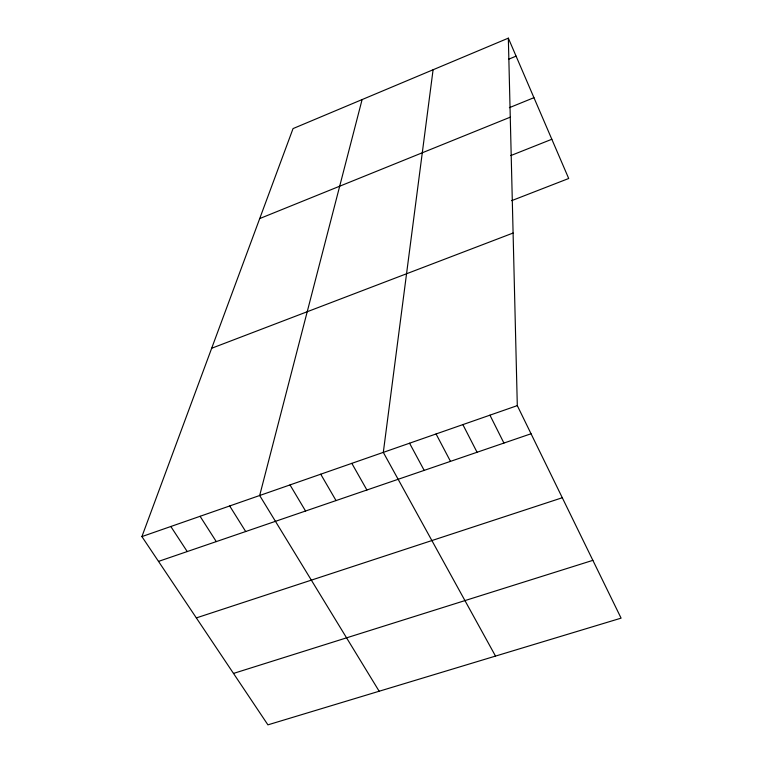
<?xml version="1.0" encoding="UTF-8"?>
<svg xmlns="http://www.w3.org/2000/svg" width="763" height="763" viewBox="0 0 763 763"><rect width="100%" height="100%" fill="white"/><g stroke="black" fill="none" stroke-linecap="round" stroke-linejoin="round"><path stroke-width="1.14" d="M433.088 69.757L383.312 452.373L495.511 656.085M362.101 99.572L259.678 495.502L379.163 691.24M508.339 38.15L517.304 405.62L621.092 618.144L267.918 724.85L141.908 536.589L293.049 128.585L508.339 38.15L568.702 178.494L511.63 200.669M508.501 59.295L516.084 56.138M509.379 107.678L533.947 97.683M259.716 218.571L510.275 117.168M510.752 155.595L551.83 139.267M211.675 348.252L513.098 233.03M141.908 536.589L517.304 405.62M158.513 561.396L531.048 433.766M196.339 617.906L562.293 497.734M233.497 673.424L592.861 560.347M170.826 526.508L187.231 551.554M200.087 516.293L216.282 541.606M229.701 505.964L245.686 531.534M290.016 484.925L305.562 511.019M320.727 474.204L336.044 500.576M351.829 463.36L366.908 490.008M409.559 443.217L424.18 470.38M436.074 433.966L450.485 461.367M462.874 424.619L477.066 452.268M489.941 415.167L503.923 443.065"/></g></svg>
